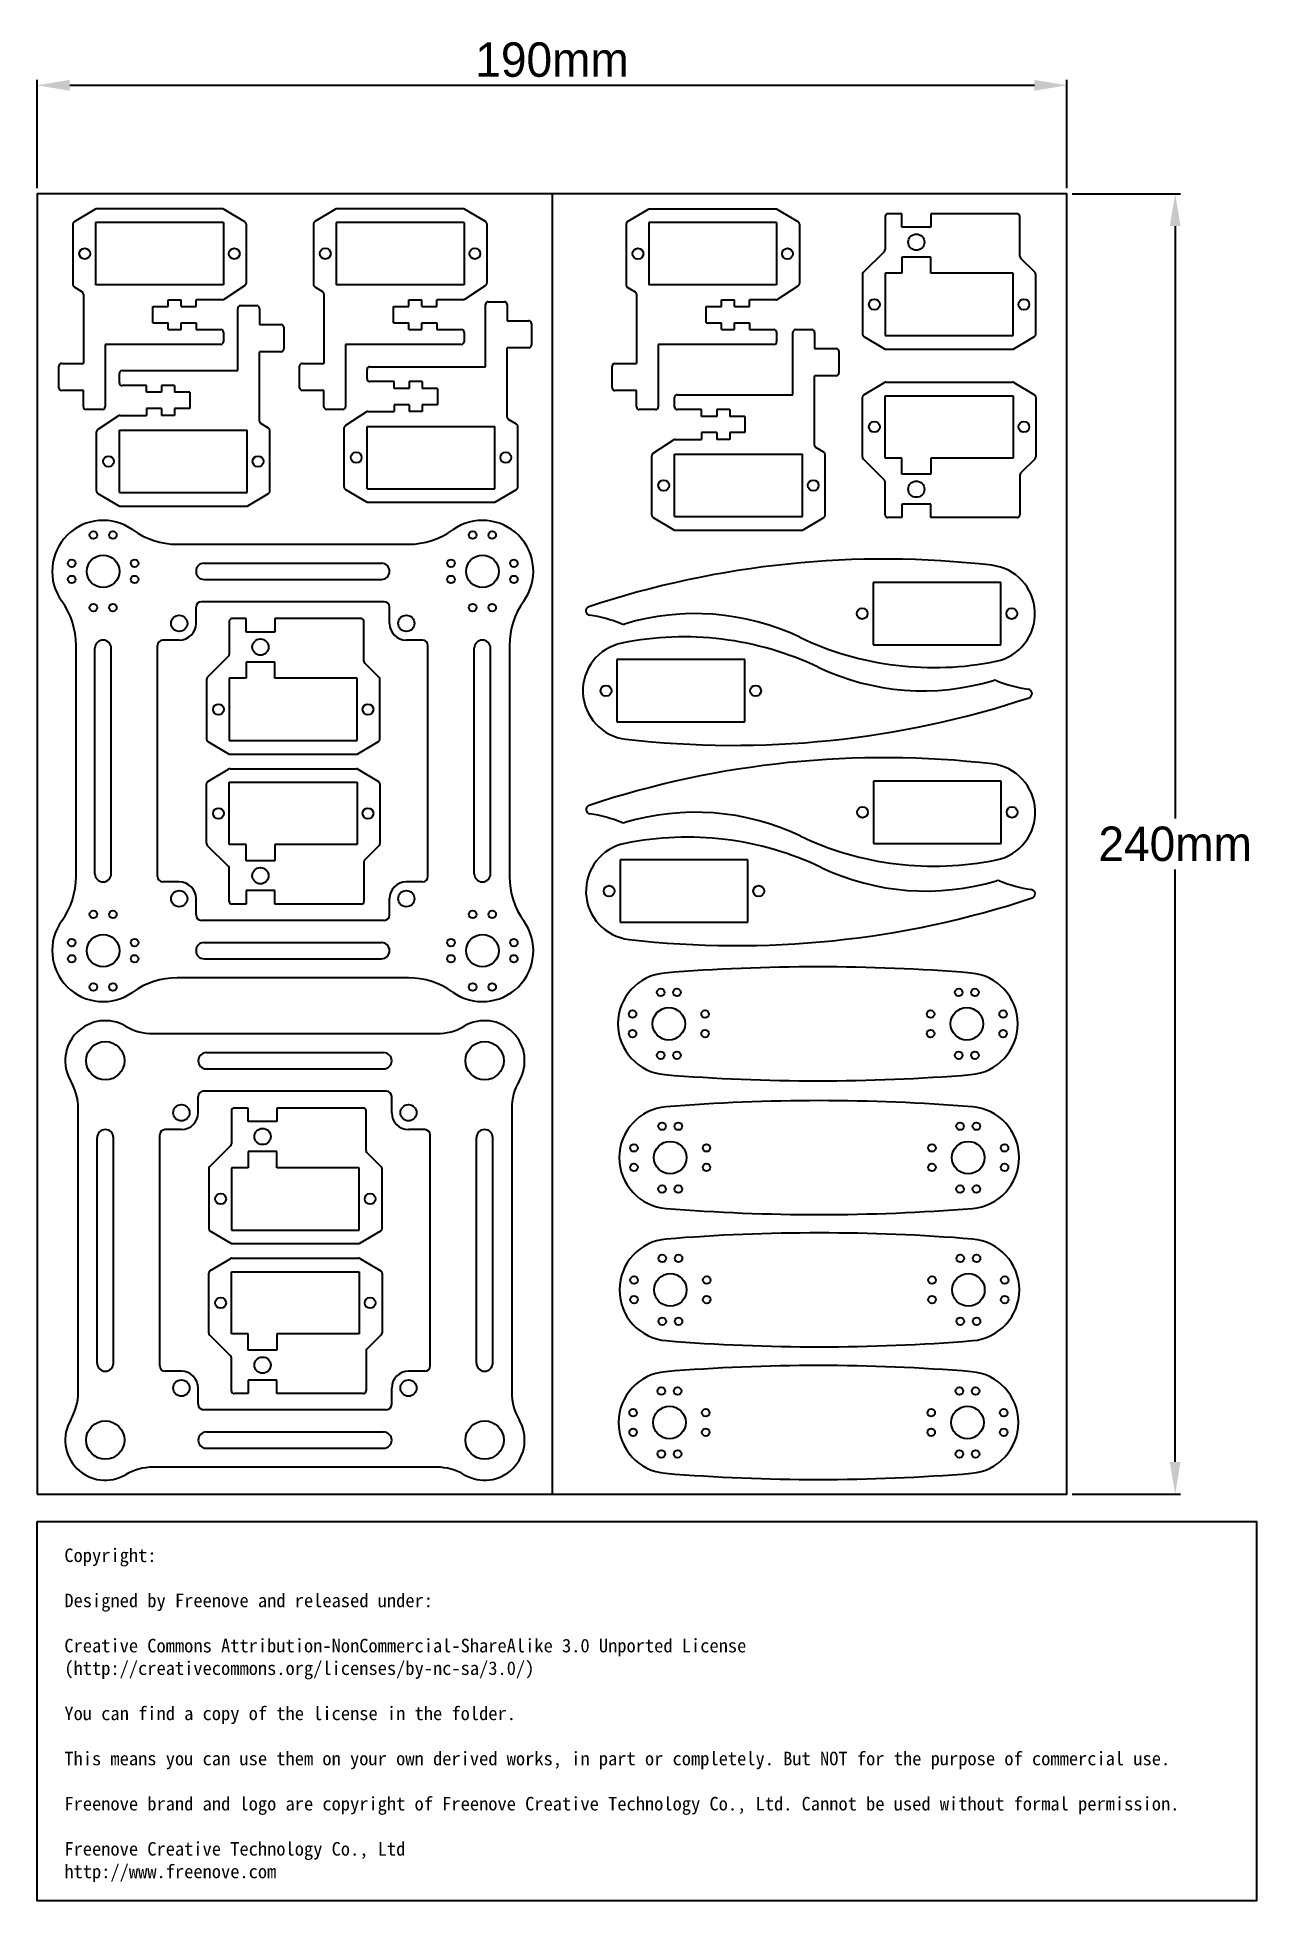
# Model space of a CAD drawing. Extents: x 0 to 225, y -75 to 269.
import ezdxf

# ---------------------------------------------------------------- set-up
doc = ezdxf.new("R2010")
doc.units = 0
doc.header["$PDSIZE"] = -1
doc.layers.get('0').update_dxf_attribs({"linetype": 'CONTINUOUS'})
doc.layers.get('Defpoints').update_dxf_attribs({"linetype": 'CONTINUOUS'})
doc.dimstyles.new('ISO-25', dxfattribs={"dimtxt": 2.5, "dimasz": 2.5, "dimexe": 1.25, "dimexo": 0.625, "dimtad": 1, "dimdsep": 46, "dimtxsty": 'Standard', "dimcen": 2.5, "dimadec": 0, "dimazin": 0, "dimtfac": 1, "dimtmove": 0, "dimatfit": 3, "dimfxl": 1, "dimarcsym": 0})

# ---------------------------------------------------------------- blocks, each defined once
blk = doc.blocks.new('*D1')
at = {"color": 0, "lineweight": -2, "transparency": 16777216}
for p, q in [((0, 240.99), (0, 260.99)), ((5.99, 260), (184.01, 260)), ((190, 240.99), (190, 260.99))]:
    blk.add_line(p, q, dxfattribs=at)
at = {"color": 0, "transparency": 16777216}
for points in [[(5.99, 261), (5.99, 259), (0, 260)], [(184.01, 261), (184.01, 259), (190, 260)]]:
    blk.add_solid(points, dxfattribs=at)
at = {"layer": 'Defpoints', "color": 0, "transparency": 16777216}
for p in [(190, 260), (0, 240), (190, 240)]:
    blk.add_point(p, dxfattribs=at)
at = {"color": 0, "transparency": 16777216, "insert": (95, 264.7), "char_height": 6.35, "attachment_point": 5}
blk.add_mtext('190mm', dxfattribs=at)
blk = doc.blocks.new('*D2')
at = {"color": 0, "lineweight": -2, "transparency": 16777216}
for p, q in [((190.99, 240), (210.99, 240)), ((210, 234.01), (210, 124.7)), ((210, 5.99), (210, 115.3)), ((190.99, 0), (210.99, 0))]:
    blk.add_line(p, q, dxfattribs=at)
at = {"color": 0, "transparency": 16777216}
for points in [[(209, 234.01), (211, 234.01), (210, 240)], [(209, 5.99), (211, 5.99), (210, 0)]]:
    blk.add_solid(points, dxfattribs=at)
at = {"layer": 'Defpoints', "color": 0, "transparency": 16777216}
for p in [(190, 240), (190, 0), (210, 0)]:
    blk.add_point(p, dxfattribs=at)
at = {"color": 0, "transparency": 16777216, "insert": (210, 120), "char_height": 6.35, "attachment_point": 5}
blk.add_mtext('240mm', dxfattribs=at)

msp = doc.modelspace()

# ---------------------------------------------------------------- linework, layer by layer
msp.add_line((95, 240), (95, 0))
at = {"color": 7, "linetype": 'Continuous'}
for p, q in [((6.554, 234.4), (6.554, 223.218)), ((10.636, 237.114), (6.798, 234.829)), ((34.354, 234.684), (10.754, 234.684)), ((10.754, 234.684), (10.754, 223.184)), ((34.217, 237.184), (10.892, 237.184)), ((34.354, 234.684), (34.354, 223.184)), ((38.31, 234.829), (34.472, 237.114)), ((38.554, 234.4), (38.554, 223.454)), ((50.953, 234.411), (50.953, 223.229)), ((55.035, 237.125), (51.198, 234.84)), ((78.753, 234.695), (55.153, 234.695)), ((55.153, 234.695), (55.153, 223.195)), ((78.616, 237.195), (55.291, 237.195)), ((78.753, 234.695), (78.753, 223.195)), ((82.709, 234.84), (78.872, 237.125)), ((82.953, 234.411), (82.953, 223.465)), ((108.651, 234.385), (108.651, 223.204)), ((112.732, 237.099), (108.895, 234.815)), ((136.451, 234.669), (112.851, 234.669)), ((112.851, 234.669), (112.851, 223.169)), ((136.313, 237.169), (112.988, 237.169)), ((136.451, 234.669), (136.451, 223.169)), ((140.406, 234.815), (136.569, 237.099)), ((140.651, 234.385), (140.651, 223.44)), ((156.481, 235.806), (156.481, 229.714)), ((159.581, 236.306), (156.981, 236.306)), ((159.581, 233.806), (159.581, 236.306)), ((164.881, 236.306), (164.881, 233.806)), ((180.831, 236.306), (164.881, 236.306)), ((181.331, 228.464), (181.331, 235.806)), ((164.881, 233.806), (159.581, 233.806)), ((156.335, 229.36), (152.428, 225.453)), ((164.881, 228.306), (159.581, 228.306)), ((159.581, 228.306), (159.581, 225.306)), ((164.881, 225.306), (164.881, 228.306)), ((184.135, 225.453), (181.478, 228.11)), ((152.281, 225.099), (152.281, 214.091)), ((159.581, 225.306), (156.481, 225.306)), ((156.481, 225.306), (156.481, 213.806)), ((180.081, 225.306), (164.881, 225.306)), ((180.081, 213.806), (180.081, 225.306)), ((184.281, 214.091), (184.281, 225.099)), ((6.798, 222.789), (8.26, 221.919)), ((8.504, 221.489), (8.504, 208.684)), ((34.354, 223.184), (10.754, 223.184)), ((24.154, 220.434), (26.554, 220.434)), ((24.154, 219.184), (24.154, 220.434)), ((26.554, 219.184), (26.554, 220.434)), ((29.354, 219.184), (29.354, 220.434)), ((34.205, 220.434), (29.354, 220.434)), ((34.479, 220.516), (38.328, 223.036)), ((51.198, 222.8), (52.659, 221.93)), ((52.903, 221.5), (52.903, 208.695)), ((78.753, 223.195), (55.153, 223.195)), ((68.553, 220.445), (70.953, 220.445)), ((68.553, 219.195), (68.553, 220.445)), ((70.953, 219.195), (70.953, 220.445)), ((78.604, 220.445), (73.753, 220.445)), ((73.753, 219.195), (73.753, 220.445)), ((78.878, 220.527), (82.727, 223.047)), ((108.895, 222.774), (110.356, 221.904)), ((110.601, 221.475), (110.601, 208.669)), ((136.451, 223.169), (112.851, 223.169)), ((126.251, 220.419), (128.651, 220.419)), ((126.251, 219.169), (126.251, 220.419)), ((128.651, 219.169), (128.651, 220.419)), ((131.451, 219.169), (131.451, 220.419)), ((136.301, 220.419), (131.451, 220.419)), ((136.575, 220.501), (140.424, 223.021)), ((21.354, 219.184), (24.154, 219.184)), ((21.354, 216.184), (21.354, 219.184)), ((26.554, 219.184), (29.354, 219.184)), ((36.996, 207.346), (36.996, 218.846)), ((37.496, 219.346), (40.496, 219.346)), ((40.996, 218.846), (40.996, 215.846)), ((65.753, 219.195), (68.553, 219.195)), ((65.753, 216.195), (65.753, 219.195)), ((70.953, 219.195), (73.753, 219.195)), ((82.713, 208.068), (82.713, 219.568)), ((83.213, 220.068), (86.213, 220.068)), ((86.713, 219.568), (86.713, 216.568)), ((123.451, 219.169), (126.251, 219.169)), ((123.451, 216.169), (123.451, 219.169)), ((128.651, 219.169), (131.451, 219.169)), ((21.354, 216.184), (24.154, 216.184)), ((24.154, 214.934), (24.154, 216.184)), ((24.154, 214.934), (26.554, 214.934)), ((26.554, 214.934), (26.554, 216.184)), ((26.554, 216.184), (29.354, 216.184)), ((29.354, 216.184), (29.354, 214.934)), ((29.354, 214.934), (33.854, 214.934)), ((34.354, 214.434), (34.354, 212.684)), ((40.996, 215.846), (44.996, 215.846)), ((45.496, 215.346), (45.496, 211.346)), ((65.753, 216.195), (68.553, 216.195)), ((68.553, 214.945), (68.553, 216.195)), ((68.553, 214.945), (70.953, 214.945)), ((70.953, 214.945), (70.953, 216.195)), ((70.953, 216.195), (73.753, 216.195)), ((73.753, 216.195), (73.753, 214.945)), ((73.753, 214.945), (78.253, 214.945)), ((78.753, 214.445), (78.753, 212.695)), ((86.713, 216.568), (90.713, 216.568)), ((91.213, 216.068), (91.213, 212.068)), ((123.451, 216.169), (126.251, 216.169)), ((126.251, 214.919), (126.251, 216.169)), ((126.251, 214.919), (128.651, 214.919)), ((128.651, 214.919), (128.651, 216.169)), ((128.651, 216.169), (131.451, 216.169)), ((131.451, 216.169), (131.451, 214.919)), ((131.451, 214.919), (135.951, 214.919)), ((136.451, 214.419), (136.451, 212.669)), ((139.453, 202.915), (139.453, 214.415)), ((139.953, 214.915), (142.953, 214.915)), ((143.453, 214.415), (143.453, 211.415)), ((152.525, 213.661), (156.363, 211.377)), ((156.481, 213.806), (180.081, 213.806)), ((180.199, 211.377), (184.037, 213.661)), ((33.854, 212.184), (12.504, 212.184)), ((12.504, 212.184), (12.504, 200.684)), ((40.996, 198.041), (40.996, 210.846)), ((44.996, 210.846), (40.996, 210.846)), ((78.253, 212.195), (56.903, 212.195)), ((56.903, 212.195), (56.903, 200.695)), ((90.713, 211.568), (86.713, 211.568)), ((86.713, 198.763), (86.713, 211.568)), ((135.951, 212.169), (114.601, 212.169)), ((114.601, 212.169), (114.601, 200.669)), ((143.453, 211.415), (147.453, 211.415)), ((147.953, 210.915), (147.953, 206.915)), ((156.619, 211.306), (179.944, 211.306)), ((4.004, 204.184), (4.004, 208.184)), ((4.504, 208.684), (8.504, 208.684)), ((15.146, 205.096), (15.146, 206.846)), ((15.646, 207.346), (36.996, 207.346)), ((48.403, 204.195), (48.403, 208.195)), ((48.903, 208.695), (52.903, 208.695)), ((60.863, 205.818), (60.863, 207.568)), ((61.363, 208.068), (82.713, 208.068)), ((106.101, 204.169), (106.101, 208.169)), ((106.601, 208.669), (110.601, 208.669)), ((147.453, 206.415), (143.453, 206.415)), ((143.453, 193.61), (143.453, 206.415)), ((8.504, 203.684), (4.504, 203.684)), ((8.504, 200.684), (8.504, 203.684)), ((20.146, 204.596), (15.646, 204.596)), ((20.146, 203.346), (20.146, 204.596)), ((22.946, 203.346), (20.146, 203.346)), ((25.346, 204.596), (22.946, 204.596)), ((22.946, 204.596), (22.946, 203.346)), ((25.346, 204.596), (25.346, 203.346)), ((28.146, 203.346), (25.346, 203.346)), ((28.146, 203.346), (28.146, 200.346)), ((52.903, 203.695), (48.903, 203.695)), ((52.903, 200.695), (52.903, 203.695)), ((65.863, 205.318), (61.363, 205.318)), ((65.863, 204.068), (65.863, 205.318)), ((68.663, 204.068), (65.863, 204.068)), ((71.063, 205.318), (68.663, 205.318)), ((68.663, 205.318), (68.663, 204.068)), ((71.063, 205.318), (71.063, 204.068)), ((73.863, 204.068), (71.063, 204.068)), ((73.863, 204.068), (73.863, 201.068)), ((110.601, 203.669), (106.601, 203.669)), ((110.601, 200.669), (110.601, 203.669)), ((118.103, 202.915), (139.453, 202.915)), ((152.525, 202.866), (156.363, 205.15)), ((156.619, 205.22), (179.944, 205.22)), ((180.199, 205.15), (184.037, 202.866)), ((12.004, 200.184), (9.004, 200.184)), ((20.146, 200.346), (20.146, 199.096)), ((22.946, 200.346), (20.146, 200.346)), ((22.946, 200.346), (22.946, 199.096)), ((25.346, 200.346), (25.346, 199.096)), ((28.146, 200.346), (25.346, 200.346)), ((56.403, 200.195), (53.403, 200.195)), ((60.738, 199.736), (56.889, 197.216)), ((61.012, 199.818), (65.863, 199.818)), ((65.863, 201.068), (65.863, 199.818)), ((68.663, 201.068), (65.863, 201.068)), ((68.663, 201.068), (68.663, 199.818)), ((71.063, 199.818), (68.663, 199.818)), ((71.063, 201.068), (71.063, 199.818)), ((73.863, 201.068), (71.063, 201.068)), ((114.101, 200.169), (111.101, 200.169)), ((117.603, 200.665), (117.603, 202.415)), ((122.603, 200.165), (118.103, 200.165)), ((122.603, 198.915), (122.603, 200.165)), ((127.803, 200.165), (125.403, 200.165)), ((125.403, 200.165), (125.403, 198.915)), ((127.803, 200.165), (127.803, 198.915)), ((152.281, 191.427), (152.281, 202.436)), ((156.481, 202.72), (180.081, 202.72)), ((156.481, 191.22), (156.481, 202.72)), ((180.081, 202.72), (180.081, 191.22)), ((184.281, 202.436), (184.281, 191.427)), ((10.946, 185.13), (10.946, 196.076)), ((15.021, 199.014), (11.172, 196.494)), ((15.146, 184.846), (15.146, 196.346)), ((15.146, 196.346), (38.746, 196.346)), ((15.295, 199.096), (20.146, 199.096)), ((25.346, 199.096), (22.946, 199.096)), ((38.746, 184.846), (38.746, 196.346)), ((42.702, 196.741), (41.24, 197.611)), ((42.946, 185.13), (42.946, 196.312)), ((56.663, 185.852), (56.663, 196.798)), ((60.863, 185.568), (60.863, 197.068)), ((60.863, 197.068), (84.463, 197.068)), ((84.463, 185.568), (84.463, 197.068)), ((88.419, 197.464), (86.957, 198.333)), ((88.663, 185.852), (88.663, 197.034)), ((125.403, 198.915), (122.603, 198.915)), ((130.603, 198.915), (127.803, 198.915)), ((130.603, 198.915), (130.603, 195.915)), ((117.479, 194.584), (113.63, 192.063)), ((117.753, 194.665), (122.603, 194.665)), ((122.603, 195.915), (122.603, 194.665)), ((125.403, 195.915), (122.603, 195.915)), ((125.403, 195.915), (125.403, 194.665)), ((127.803, 194.665), (125.403, 194.665)), ((127.803, 195.915), (127.803, 194.665)), ((130.603, 195.915), (127.803, 195.915)), ((145.159, 192.311), (143.698, 193.181)), ((113.403, 180.7), (113.403, 191.645)), ((117.603, 191.915), (141.203, 191.915)), ((117.603, 180.415), (117.603, 191.915)), ((141.203, 180.415), (141.203, 191.915)), ((145.403, 180.7), (145.403, 191.881)), ((156.335, 187.167), (152.428, 191.074)), ((159.581, 191.22), (156.481, 191.22)), ((159.581, 188.22), (159.581, 191.22)), ((180.081, 191.22), (164.881, 191.22)), ((164.881, 191.22), (164.881, 188.22)), ((184.135, 191.074), (181.478, 188.417)), ((156.481, 180.72), (156.481, 186.813)), ((164.881, 188.22), (159.581, 188.22)), ((181.331, 188.063), (181.331, 180.72)), ((11.19, 184.7), (15.028, 182.416)), ((15.146, 184.846), (38.746, 184.846)), ((15.283, 182.346), (38.608, 182.346)), ((38.864, 182.416), (42.702, 184.7)), ((56.907, 185.423), (60.745, 183.138)), ((60.863, 185.568), (84.463, 185.568)), ((61.001, 183.068), (84.325, 183.068)), ((84.581, 183.138), (88.419, 185.423)), ((159.581, 182.72), (159.581, 180.22)), ((164.881, 182.72), (159.581, 182.72)), ((164.881, 180.22), (164.881, 182.72)), ((113.648, 180.27), (117.485, 177.986)), ((117.603, 180.415), (141.203, 180.415)), ((141.322, 177.986), (145.159, 180.27)), ((159.581, 180.22), (156.981, 180.22)), ((180.831, 180.22), (164.881, 180.22)), ((117.741, 177.915), (141.066, 177.915)), ((25.811, 175.313), (68.494, 175.313)), ((30.798, 171.813), (63.508, 171.813)), ((30.798, 168.813), (63.508, 168.813)), ((177.843, 168.261), (154.243, 168.261)), ((154.243, 168.261), (154.243, 156.761)), ((177.843, 156.761), (177.843, 168.261)), ((29.298, 160.713), (29.298, 163.713)), ((64.008, 164.713), (30.298, 164.713)), ((65.008, 160.713), (65.008, 163.713)), ((35.436, 161.082), (35.436, 154.989)), ((38.536, 161.582), (35.936, 161.582)), ((38.536, 159.082), (38.536, 161.582)), ((43.836, 159.082), (38.536, 159.082)), ((43.836, 161.582), (43.836, 159.082)), ((59.786, 161.582), (43.836, 161.582)), ((60.286, 153.739), (60.286, 161.082)), ((7.153, 113.972), (7.153, 156.655)), ((10.653, 114.513), (10.653, 156.113)), ((13.653, 114.513), (13.653, 156.113)), ((22.198, 114.013), (22.198, 156.613)), ((26.198, 157.613), (23.198, 157.613)), ((71.108, 157.613), (68.108, 157.613)), ((72.108, 114.013), (72.108, 156.613)), ((80.653, 114.513), (80.653, 156.113)), ((83.653, 114.513), (83.653, 156.113)), ((87.153, 156.655), (87.153, 113.972)), ((154.243, 156.761), (177.843, 156.761)), ((35.289, 154.635), (31.382, 150.728)), ((43.836, 153.582), (38.536, 153.582)), ((38.536, 153.582), (38.536, 150.582)), ((43.836, 150.582), (43.836, 153.582)), ((63.089, 150.728), (60.432, 153.385)), ((106.973, 154.015), (106.973, 142.515)), ((130.573, 154.015), (106.973, 154.015)), ((130.573, 142.515), (130.573, 154.015)), ((31.236, 150.375), (31.236, 139.366)), ((38.536, 150.582), (35.436, 150.582)), ((35.436, 150.582), (35.436, 139.082)), ((59.036, 150.582), (43.836, 150.582)), ((59.036, 139.082), (59.036, 150.582)), ((63.236, 139.366), (63.236, 150.375)), ((106.973, 142.515), (130.573, 142.515)), ((31.48, 138.936), (35.317, 136.652)), ((35.436, 139.082), (59.036, 139.082)), ((59.154, 136.652), (62.991, 138.936)), ((35.573, 136.582), (58.898, 136.582)), ((31.236, 120.099), (31.236, 131.108)), ((31.48, 131.537), (35.317, 133.821)), ((35.436, 131.392), (59.036, 131.392)), ((35.436, 119.892), (35.436, 131.392)), ((35.573, 133.892), (58.898, 133.892)), ((59.036, 131.392), (59.036, 119.892)), ((59.154, 133.821), (62.991, 131.537)), ((63.236, 131.108), (63.236, 120.099)), ((154.301, 131.607), (154.301, 120.107)), ((177.901, 131.607), (154.301, 131.607)), ((177.901, 120.107), (177.901, 131.607)), ((35.289, 115.838), (31.382, 119.745)), ((38.536, 119.892), (35.436, 119.892)), ((38.536, 116.892), (38.536, 119.892)), ((59.036, 119.892), (43.836, 119.892)), ((43.836, 119.892), (43.836, 116.892)), ((63.089, 119.745), (60.432, 117.088)), ((107.542, 117.061), (107.542, 105.561)), ((131.142, 117.061), (107.542, 117.061)), ((131.142, 105.561), (131.142, 117.061)), ((154.301, 120.107), (177.901, 120.107)), ((35.436, 109.392), (35.436, 115.485)), ((43.836, 116.892), (38.536, 116.892)), ((60.286, 116.735), (60.286, 109.392)), ((26.198, 113.013), (23.198, 113.013)), ((38.536, 111.392), (38.536, 108.892)), ((43.836, 111.392), (38.536, 111.392)), ((43.836, 108.892), (43.836, 111.392)), ((71.108, 113.013), (68.108, 113.013)), ((29.298, 106.913), (29.298, 109.913)), ((38.536, 108.892), (35.936, 108.892)), ((59.786, 108.892), (43.836, 108.892)), ((65.008, 106.913), (65.008, 109.913)), ((64.008, 105.913), (30.298, 105.913)), ((107.542, 105.561), (131.142, 105.561)), ((30.798, 101.813), (63.508, 101.813)), ((30.798, 98.813), (63.508, 98.813)), ((68.494, 95.313), (25.811, 95.313)), ((21.368, 85.001), (73.732, 85.001)), ((31.195, 81.501), (63.905, 81.501)), ((31.195, 78.501), (63.905, 78.501)), ((29.695, 70.401), (29.695, 73.401)), ((64.405, 74.401), (30.695, 74.401)), ((65.405, 70.401), (65.405, 73.401)), ((7.55, 18.82), (7.55, 71.183)), ((35.833, 70.77), (35.833, 64.677)), ((38.933, 71.27), (36.333, 71.27)), ((38.933, 68.77), (38.933, 71.27)), ((44.233, 71.27), (44.233, 68.77)), ((60.183, 71.27), (44.233, 71.27)), ((60.683, 63.427), (60.683, 70.77)), ((87.55, 71.183), (87.55, 18.82)), ((11.05, 24.201), (11.05, 65.801)), ((14.05, 24.201), (14.05, 65.801)), ((22.595, 23.701), (22.595, 66.301)), ((26.595, 67.301), (23.595, 67.301)), ((44.233, 68.77), (38.933, 68.77)), ((71.505, 67.301), (68.505, 67.301)), ((72.505, 23.701), (72.505, 66.301)), ((81.05, 24.201), (81.05, 65.801)), ((84.05, 24.201), (84.05, 65.801)), ((35.686, 64.323), (31.779, 60.416)), ((44.233, 63.27), (38.933, 63.27)), ((38.933, 63.27), (38.933, 60.27)), ((44.233, 60.27), (44.233, 63.27)), ((63.486, 60.416), (60.829, 63.073)), ((31.633, 60.063), (31.633, 49.054)), ((38.933, 60.27), (35.833, 60.27)), ((35.833, 60.27), (35.833, 48.77)), ((59.433, 60.27), (44.233, 60.27)), ((59.433, 48.77), (59.433, 60.27)), ((63.633, 49.054), (63.633, 60.063)), ((31.877, 48.625), (35.715, 46.34)), ((35.833, 48.77), (59.433, 48.77)), ((59.551, 46.34), (63.388, 48.625)), ((35.97, 46.27), (59.295, 46.27)), ((31.877, 41.225), (35.715, 43.51)), ((35.97, 43.58), (59.295, 43.58)), ((59.551, 43.51), (63.388, 41.225)), ((31.633, 29.787), (31.633, 40.796)), ((35.833, 41.08), (59.433, 41.08)), ((35.833, 29.58), (35.833, 41.08)), ((59.433, 41.08), (59.433, 29.58)), ((63.633, 40.796), (63.633, 29.787)), ((35.686, 25.526), (31.779, 29.433)), ((38.933, 29.58), (35.833, 29.58)), ((38.933, 26.58), (38.933, 29.58)), ((59.433, 29.58), (44.233, 29.58)), ((44.233, 29.58), (44.233, 26.58)), ((63.486, 29.433), (60.829, 26.776)), ((35.833, 19.08), (35.833, 25.173)), ((44.233, 26.58), (38.933, 26.58)), ((60.683, 26.423), (60.683, 19.08)), ((26.595, 22.701), (23.595, 22.701)), ((38.933, 21.08), (38.933, 18.58)), ((44.233, 21.08), (38.933, 21.08)), ((44.233, 18.58), (44.233, 21.08)), ((71.505, 22.701), (68.505, 22.701)), ((29.695, 16.601), (29.695, 19.601)), ((38.933, 18.58), (36.333, 18.58)), ((60.183, 18.58), (44.233, 18.58)), ((65.405, 16.601), (65.405, 19.601)), ((64.405, 15.601), (30.695, 15.601)), ((31.195, 11.501), (63.905, 11.501)), ((31.195, 8.501), (63.905, 8.501)), ((73.732, 5.001), (21.368, 5.001))]:
    msp.add_line(p, q, dxfattribs=at)
for points in [[(0, 0), (190, 0), (190, 240), (0, 240)], [(0, -5), (225, -5), (225, -75), (0, -75)]]:
    msp.add_lwpolyline(points, close=True)
for centre, radius in [((162.231, 231.056), 1.5), ((8.754, 228.934), 1), ((36.354, 228.934), 1), ((53.153, 228.945), 1), ((80.753, 228.945), 1), ((110.851, 228.919), 1), ((138.451, 228.919), 1), ((154.481, 219.556), 1), ((182.081, 219.556), 1), ((154.481, 196.97), 1), ((182.081, 196.97), 1), ((13.146, 190.596), 1), ((40.746, 190.596), 1), ((58.863, 191.318), 1), ((86.463, 191.318), 1), ((115.603, 186.165), 1), ((143.203, 186.165), 1), ((162.231, 185.47), 1.5), ((10.353, 177.013), 0.7), ((13.953, 177.013), 0.7), ((80.353, 177.013), 0.7), ((83.953, 177.013), 0.7), ((6.353, 171.813), 0.7), ((12.153, 170.313), 3), ((17.953, 171.813), 0.7), ((76.353, 171.813), 0.7), ((82.153, 170.313), 3), ((87.953, 171.813), 0.7), ((6.353, 168.813), 0.7), ((17.953, 168.813), 0.7), ((76.353, 168.813), 0.7), ((87.953, 168.813), 0.7), ((10.353, 163.613), 0.7), ((13.953, 163.613), 0.7), ((26.198, 160.713), 1.5), ((68.108, 160.713), 1.5), ((80.353, 163.613), 0.7), ((83.953, 163.613), 0.7), ((152.243, 162.511), 1), ((179.843, 162.511), 1), ((41.186, 156.332), 1.5), ((104.973, 148.265), 1), ((132.573, 148.265), 1), ((33.436, 144.832), 1), ((61.036, 144.832), 1), ((33.436, 125.642), 1), ((61.036, 125.642), 1), ((152.301, 125.857), 1), ((179.901, 125.857), 1), ((41.186, 114.142), 1.5), ((26.198, 109.913), 1.5), ((68.108, 109.913), 1.5), ((105.542, 111.311), 1), ((133.142, 111.311), 1), ((10.353, 107.013), 0.7), ((13.953, 107.013), 0.7), ((80.353, 107.013), 0.7), ((83.953, 107.013), 0.7), ((12.153, 100.313), 3), ((82.153, 100.313), 3), ((6.353, 101.813), 0.7), ((17.953, 101.813), 0.7), ((76.353, 101.813), 0.7), ((87.953, 101.813), 0.7), ((6.353, 98.813), 0.7), ((17.953, 98.813), 0.7), ((76.353, 98.813), 0.7), ((87.953, 98.813), 0.7), ((10.353, 93.613), 0.7), ((13.953, 93.613), 0.7), ((80.353, 93.613), 0.7), ((83.953, 93.613), 0.7), ((115.053, 92.618), 0.7), ((118.053, 92.618), 0.7), ((170.053, 92.618), 0.7), ((173.053, 92.618), 0.7), ((116.553, 86.818), 3), ((171.553, 86.818), 3), ((109.853, 88.618), 0.7), ((123.253, 88.618), 0.7), ((164.853, 88.618), 0.7), ((178.253, 88.618), 0.7), ((12.55, 80.001), 3.536), ((82.55, 80.001), 3.536), ((109.853, 85.018), 0.7), ((123.253, 85.018), 0.7), ((164.853, 85.018), 0.7), ((178.253, 85.018), 0.7), ((115.053, 81.018), 0.7), ((118.053, 81.018), 0.7), ((170.053, 81.018), 0.7), ((173.053, 81.018), 0.7), ((26.595, 70.401), 1.5), ((68.505, 70.401), 1.5), ((41.583, 66.02), 1.5), ((115.306, 67.928), 0.7), ((118.306, 67.928), 0.7), ((170.306, 67.928), 0.7), ((173.306, 67.928), 0.7), ((110.106, 63.928), 0.7), ((116.806, 62.128), 3), ((123.506, 63.928), 0.7), ((165.106, 63.928), 0.7), ((171.806, 62.128), 3), ((178.506, 63.928), 0.7), ((110.106, 60.328), 0.7), ((123.506, 60.328), 0.7), ((165.106, 60.328), 0.7), ((178.506, 60.328), 0.7), ((33.833, 54.52), 1), ((61.433, 54.52), 1), ((115.306, 56.328), 0.7), ((118.306, 56.328), 0.7), ((170.306, 56.328), 0.7), ((173.306, 56.328), 0.7), ((115.34, 43.521), 0.7), ((118.34, 43.521), 0.7), ((170.34, 43.521), 0.7), ((173.34, 43.521), 0.7), ((110.14, 39.521), 0.7), ((116.84, 37.721), 3), ((123.54, 39.521), 0.7), ((165.14, 39.521), 0.7), ((171.84, 37.721), 3), ((178.54, 39.521), 0.7), ((33.833, 35.33), 1), ((61.433, 35.33), 1), ((110.14, 35.921), 0.7), ((123.54, 35.921), 0.7), ((165.14, 35.921), 0.7), ((178.54, 35.921), 0.7), ((115.34, 31.921), 0.7), ((118.34, 31.921), 0.7), ((170.34, 31.921), 0.7), ((173.34, 31.921), 0.7), ((41.583, 23.83), 1.5), ((26.595, 19.601), 1.5), ((68.505, 19.601), 1.5), ((115.168, 19.051), 0.7), ((118.168, 19.051), 0.7), ((170.168, 19.051), 0.7), ((173.168, 19.051), 0.7), ((109.968, 15.051), 0.7), ((116.668, 13.251), 3), ((123.368, 15.051), 0.7), ((164.968, 15.051), 0.7), ((171.668, 13.251), 3), ((178.368, 15.051), 0.7), ((12.55, 10.001), 3.536), ((82.55, 10.001), 3.536), ((109.968, 11.451), 0.7), ((123.368, 11.451), 0.7), ((164.968, 11.451), 0.7), ((178.368, 11.451), 0.7), ((115.168, 7.451), 0.7), ((118.168, 7.451), 0.7), ((170.168, 7.451), 0.7), ((173.168, 7.451), 0.7)]:
    msp.add_circle(centre, radius, dxfattribs=at)
for centre, radius, start, end in [((7.054, 234.4), 0.5, 120.76272, 180), ((10.892, 236.684), 0.5, 90, 120.76272), ((34.217, 236.684), 0.5, 59.23728, 90), ((38.054, 234.4), 0.5, 0, 59.23728), ((51.453, 234.411), 0.5, 120.76272, 180), ((55.291, 236.695), 0.5, 90, 120.76272), ((78.616, 236.695), 0.5, 59.23728, 90), ((82.453, 234.411), 0.5, 0, 59.23728), ((109.151, 234.385), 0.5, 120.76272, 180), ((112.988, 236.669), 0.5, 90, 120.76272), ((136.313, 236.669), 0.5, 59.23728, 90), ((140.151, 234.385), 0.5, 0, 59.23728), ((156.981, 235.806), 0.5, 90, 180), ((180.831, 235.806), 0.5, 0, 90), ((155.981, 229.714), 0.5, 315, 0), ((181.831, 228.464), 0.5, 180, 225), ((152.781, 225.099), 0.5, 135, 180), ((183.781, 225.099), 0.5, 0, 45), ((7.054, 223.218), 0.5, 180, 239.23728), ((8.004, 221.489), 0.5, 0, 59.23728), ((34.205, 220.934), 0.5, 270, 303.21525), ((38.054, 223.454), 0.5, 303.21525, 0), ((51.453, 223.229), 0.5, 180, 239.23728), ((52.403, 221.5), 0.5, 0, 59.23728), ((78.604, 220.945), 0.5, 270, 303.21525), ((82.453, 223.465), 0.5, 303.21525, 0), ((109.151, 223.204), 0.5, 180, 239.23728), ((110.101, 221.475), 0.5, 0, 59.23728), ((136.301, 220.919), 0.5, 270, 303.21525), ((140.151, 223.44), 0.5, 303.21525, 0), ((37.496, 218.846), 0.5, 90, 180), ((40.496, 218.846), 0.5, 0, 90), ((83.213, 219.568), 0.5, 90, 180), ((86.213, 219.568), 0.5, 0, 90), ((33.854, 214.434), 0.5, 0, 90), ((44.996, 215.346), 0.5, 0, 90), ((78.253, 214.445), 0.5, 0, 90), ((90.713, 216.068), 0.5, 0, 90), ((135.951, 214.419), 0.5, 0, 90), ((139.953, 214.415), 0.5, 90, 180), ((142.953, 214.415), 0.5, 0, 90), ((152.781, 214.091), 0.5, 180, 239.23728), ((183.781, 214.091), 0.5, 300.76272, 0), ((33.854, 212.684), 0.5, 270, 0), ((44.996, 211.346), 0.5, 270, 0), ((78.253, 212.695), 0.5, 270, 0), ((90.713, 212.068), 0.5, 270, 0), ((135.951, 212.669), 0.5, 270, 0), ((147.453, 210.915), 0.5, 0, 90), ((156.619, 211.806), 0.5, 239.23728, 270), ((179.944, 211.806), 0.5, 270, 300.76272), ((4.504, 208.184), 0.5, 90, 180), ((15.646, 206.846), 0.5, 90, 180), ((48.903, 208.195), 0.5, 90, 180), ((61.363, 207.568), 0.5, 90, 180), ((106.601, 208.169), 0.5, 90, 180), ((147.453, 206.915), 0.5, 270, 0), ((4.504, 204.184), 0.5, 180, 270), ((15.646, 205.096), 0.5, 180, 270), ((48.903, 204.195), 0.5, 180, 270), ((61.363, 205.818), 0.5, 180, 270), ((106.601, 204.169), 0.5, 180, 270), ((118.103, 202.415), 0.5, 90, 180), ((156.619, 204.72), 0.5, 90, 120.76272), ((179.944, 204.72), 0.5, 59.23728, 90), ((9.004, 200.684), 0.5, 180, 270), ((12.004, 200.684), 0.5, 270, 0), ((53.403, 200.695), 0.5, 180, 270), ((56.403, 200.695), 0.5, 270, 0), ((61.012, 199.318), 0.5, 90, 123.21525), ((111.101, 200.669), 0.5, 180, 270), ((114.101, 200.669), 0.5, 270, 0), ((118.103, 200.665), 0.5, 180, 270), ((152.781, 202.436), 0.5, 120.76272, 180), ((183.781, 202.436), 0.5, 0, 59.23728), ((11.446, 196.076), 0.5, 123.21525, 180), ((15.295, 198.596), 0.5, 90, 123.21525), ((41.496, 198.041), 0.5, 180, 239.23728), ((42.446, 196.312), 0.5, 0, 59.23728), ((57.163, 196.798), 0.5, 123.21525, 180), ((87.213, 198.763), 0.5, 180, 239.23728), ((88.163, 197.034), 0.5, 0, 59.23728), ((117.753, 194.165), 0.5, 90, 123.21525), ((143.953, 193.61), 0.5, 180, 239.23728), ((113.903, 191.645), 0.5, 123.21525, 180), ((144.903, 191.881), 0.5, 0, 59.23728), ((152.781, 191.427), 0.5, 180, 225), ((183.781, 191.427), 0.5, 315, 0), ((57.163, 185.852), 0.5, 180, 239.23728), ((88.163, 185.852), 0.5, 300.76272, 0), ((155.981, 186.813), 0.5, 0, 45), ((181.831, 188.063), 0.5, 135, 180), ((11.446, 185.13), 0.5, 180, 239.23728), ((15.283, 182.846), 0.5, 239.23728, 270), ((38.608, 182.846), 0.5, 270, 300.76272), ((42.446, 185.13), 0.5, 300.76272, 0), ((61.001, 183.568), 0.5, 239.23728, 270), ((84.325, 183.568), 0.5, 270, 300.76272), ((12.153, 170.313), 9.4, 54.28844, 215.71156), ((82.153, 170.313), 9.4, 324.28844, 125.71156), ((113.903, 180.7), 0.5, 180, 239.23728), ((144.903, 180.7), 0.5, 300.76272, 0), ((156.981, 180.72), 0.5, 180, 270), ((180.831, 180.72), 0.5, 270, 0), ((25.811, 189.313), 14, 234.28844, 270), ((68.494, 189.313), 14, 270, 305.71156), ((117.741, 178.415), 0.5, 239.23728, 270), ((141.066, 178.415), 0.5, 270, 300.76272), ((156.286, -0.73), 173.304, 83.40827, 108.33106), ((30.798, 170.313), 1.5, 90, 270), ((63.508, 170.313), 1.5, 270, 90), ((175.15, 162.511), 8.976, 281.47957, 83.40827), ((-6.847, 156.655), 14, 0, 35.71156), ((30.298, 163.713), 1, 90, 180), ((64.008, 163.713), 1, 360, 90), ((101.153, 156.655), 14, 144.28844, 180), ((102.033, 163.02), 0.8, 108.33106, 261.54633), ((98.093, 136.511), 26, 67.99959, 81.54633), ((121.365, 117.476), 45.035, 64.56967, 106.77952), ((26.198, 160.713), 3.1, 270, 0), ((35.936, 161.082), 0.5, 90, 180), ((59.786, 161.082), 0.5, 0, 90), ((68.108, 160.713), 3.1, 180, 270), ((108.133, 161.36), 0.8, 247.99959, 286.77952), ((119.354, 100.559), 57.656, 64.56967, 101.47957), ((12.153, 156.113), 1.5, 0, 180), ((23.198, 156.613), 1, 90, 180), ((34.936, 154.989), 0.5, 315, 0), ((71.108, 156.613), 1, 0, 90), ((82.153, 156.113), 1.5, 0, 180), ((109.665, 148.265), 8.976, 101.47957, 263.40827), ((165.462, 210.217), 57.656, 244.56967, 281.47957), ((60.786, 153.739), 0.5, 180, 225), ((163.451, 193.301), 45.035, 244.56967, 286.77952), ((31.736, 150.375), 0.5, 135, 180), ((62.736, 150.375), 0.5, 0, 45), ((176.683, 149.417), 0.8, 67.99959, 106.77952), ((186.723, 174.265), 26, 247.99959, 261.54633), ((182.783, 147.756), 0.8, 288.33106, 81.54633), ((128.529, 311.506), 173.304, 263.40827, 288.33106), ((31.736, 139.366), 0.5, 180, 239.23728), ((62.736, 139.366), 0.5, 300.76272, 0), ((35.573, 137.082), 0.5, 239.23728, 270), ((58.898, 137.082), 0.5, 270, 300.76272), ((156.345, -37.385), 173.304, 83.40827, 108.33106), ((175.208, 125.857), 8.976, 281.47957, 83.40827), ((31.736, 131.108), 0.5, 120.76272, 180), ((35.573, 133.392), 0.5, 90, 120.76272), ((58.898, 133.392), 0.5, 59.23728, 90), ((62.736, 131.108), 0.5, 0, 59.23728), ((102.091, 126.365), 0.8, 108.33106, 261.54633), ((98.151, 99.857), 26, 67.99959, 81.54633), ((108.191, 124.705), 0.8, 247.99959, 286.77952), ((121.423, 80.821), 45.035, 64.56967, 106.77952), ((119.923, 63.604), 57.656, 64.56967, 101.47957), ((165.52, 173.563), 57.656, 244.56967, 281.47957), ((31.736, 120.099), 0.5, 180, 225), ((60.786, 116.735), 0.5, 135, 180), ((62.736, 120.099), 0.5, 315, 0), ((110.234, 111.311), 8.976, 101.47957, 263.40827), ((-6.847, 113.972), 14, 324.28844, 0), ((12.153, 114.513), 1.5, 180, 0), ((23.198, 114.013), 1, 180, 270), ((34.936, 115.485), 0.5, 0, 45), ((71.108, 114.013), 1, 270, 0), ((82.153, 114.513), 1.5, 180, 0), ((101.153, 113.972), 14, 180, 215.71156), ((164.02, 156.346), 45.035, 244.56967, 286.77952), ((26.198, 109.913), 3.1, 0, 90), ((68.108, 109.913), 3.1, 90, 180), ((129.098, 274.552), 173.304, 263.40827, 288.33106), ((177.252, 112.462), 0.8, 67.99959, 106.77952), ((187.292, 137.311), 26, 247.99959, 261.54633), ((183.352, 110.802), 0.8, 288.33106, 81.54633), ((30.298, 106.913), 1, 180, 270), ((35.936, 109.392), 0.5, 180, 270), ((59.786, 109.392), 0.5, 270, 0), ((64.008, 106.913), 1, 270, 0), ((12.153, 100.313), 9.4, 144.28844, 305.71156), ((82.153, 100.313), 9.4, 234.28844, 35.71156), ((30.798, 100.313), 1.5, 90, 270), ((63.508, 100.313), 1.5, 270, 90), ((144.053, -252.67), 350, 85.36891, 94.63109), ((25.811, 81.313), 14, 90, 125.71156), ((68.494, 81.313), 14, 54.28844, 90), ((116.553, 86.818), 9.4, 94.63109, 265.36891), ((171.553, 86.818), 9.4, 274.63109, 85.36891), ((12.55, 80.001), 7.4, 59.54969, 210.45031), ((21.368, 95.001), 10, 239.54969, 270), ((73.732, 95.001), 10, 270, 300.45031), ((82.55, 80.001), 7.4, 329.54969, 120.45031), ((31.195, 80.001), 1.5, 90, 270), ((63.905, 80.001), 1.5, 270, 90), ((-2.45, 71.183), 10, 0, 30.45031), ((97.55, 71.183), 10, 149.54969, 180), ((144.053, 426.306), 350, 265.36891, 274.63109), ((30.695, 73.401), 1, 90, 180), ((64.405, 73.401), 1, 0, 90), ((144.306, -277.36), 350, 85.36891, 94.63109), ((26.595, 70.401), 3.1, 270, 0), ((36.333, 70.77), 0.5, 90, 180), ((60.183, 70.77), 0.5, 0, 90), ((68.505, 70.401), 3.1, 180, 270), ((116.806, 62.128), 9.4, 94.63109, 265.36891), ((171.806, 62.128), 9.4, 274.63109, 85.36891), ((12.55, 65.801), 1.5, 0, 180), ((23.595, 66.301), 1, 90, 180), ((71.505, 66.301), 1, 0, 90), ((82.55, 65.801), 1.5, 0, 180), ((35.333, 64.677), 0.5, 315, 0), ((61.183, 63.427), 0.5, 180, 225), ((32.133, 60.063), 0.5, 135, 180), ((63.133, 60.063), 0.5, 0, 45), ((144.306, 401.616), 350, 265.36891, 274.63109), ((32.133, 49.054), 0.5, 180, 239.23728), ((63.133, 49.054), 0.5, 300.76272, 0), ((144.34, -301.767), 350, 85.36891, 94.63109), ((35.97, 46.77), 0.5, 239.23728, 270), ((59.295, 46.77), 0.5, 270, 300.76272), ((116.84, 37.721), 9.4, 94.63109, 265.36891), ((171.84, 37.721), 9.4, 274.63109, 85.36891), ((35.97, 43.08), 0.5, 90, 120.76272), ((59.295, 43.08), 0.5, 59.23728, 90), ((32.133, 40.796), 0.5, 120.76272, 180), ((63.133, 40.796), 0.5, 0, 59.23728), ((32.133, 29.787), 0.5, 180, 225), ((63.133, 29.787), 0.5, 315, 0), ((144.34, 377.209), 350, 265.36891, 274.63109), ((12.55, 24.201), 1.5, 180, 0), ((35.333, 25.173), 0.5, 0, 45), ((61.183, 26.423), 0.5, 135, 180), ((82.55, 24.201), 1.5, 180, 0), ((23.595, 23.701), 1, 180, 270), ((26.595, 19.601), 3.1, 0, 90), ((68.505, 19.601), 3.1, 90, 180), ((71.505, 23.701), 1, 270, 0), ((116.668, 13.251), 9.4, 94.63109, 265.36891), ((144.168, -326.237), 350, 85.36891, 94.63109), ((171.668, 13.251), 9.4, 274.63109, 85.36891), ((-2.45, 18.82), 10, 329.54969, 0), ((36.333, 19.08), 0.5, 180, 270), ((60.183, 19.08), 0.5, 270, 0), ((97.55, 18.82), 10, 180, 210.45031), ((30.695, 16.601), 1, 180, 270), ((64.405, 16.601), 1, 270, 0), ((12.55, 10.001), 7.4, 149.54969, 300.45031), ((31.195, 10.001), 1.5, 90, 270), ((63.905, 10.001), 1.5, 270, 90), ((82.55, 10.001), 7.4, 239.54969, 30.45031), ((21.368, -4.999), 10, 90, 120.45031), ((73.732, -4.999), 10, 59.54969, 90), ((144.168, 352.739), 350, 265.36891, 274.63109)]:
    msp.add_arc(centre, radius, start, end, dxfattribs=at)

# ---------------------------------------------------------------- texts
at = {"insert": (5, -10), "char_height": 2.5, "attachment_point": 1}
msp.add_mtext_dynamic_manual_height_columns('{\\fSimHei|b0|i0|c134|p49;Copyright:\\P\\PDesigned by Freenove and released under:\\P\\PCreative Commons Attribution-NonCommercial-ShareAlike 3.0 Unported License\\P(http://creativecommons.org/licenses/by-nc-sa/3.0/)\\P\\PYou can find a copy of the license in the folder.\\P\\PThis means you can use them on your own derived works, in part or completely. But NOT for the purpose of commercial use.\\P\\PFreenove brand and logo are copyright of Freenove Creative Technology Co., Ltd. Cannot be used without formal permission.\\P\\PFreenove Creative Technology Co., Ltd\\Phttp://www.freenove.com\\P}', width=220, gutter_width=31.75, heights=[65], dxfattribs=at)

# ---------------------------------------------------------------- dimensions: what is measured, and where the dimension line sits
dim = msp.add_linear_dim(base=(190, 260), p1=(0, 240), p2=(190, 240), dimstyle='ISO-25', override={"dimtxt": 6.35, "dimasz": 5.9944, "dimexe": 0.9906, "dimexo": 0.9906, "dimgap": 1.524, "dimtih": 1, "dimtoh": 1, "dimzin": 8, "dimpost": 'mm', "dimtzin": 0})
dim.commit()
dim.dimension.update_dxf_attribs({"geometry": '*D1', "text_midpoint": (95, 264.699)})
dim = msp.add_linear_dim(base=(210, 0), p1=(190, 240), p2=(190, 0), angle=90, dimstyle='ISO-25', override={"dimtxt": 6.35, "dimasz": 5.9944, "dimexe": 0.9906, "dimexo": 0.9906, "dimgap": 1.524, "dimtih": 1, "dimtoh": 1, "dimzin": 8, "dimpost": 'mm', "dimtzin": 0})
dim.commit()
dim.dimension.update_dxf_attribs({"geometry": '*D2', "text_midpoint": (210, 120)})

doc.saveas('drawing.dxf')
